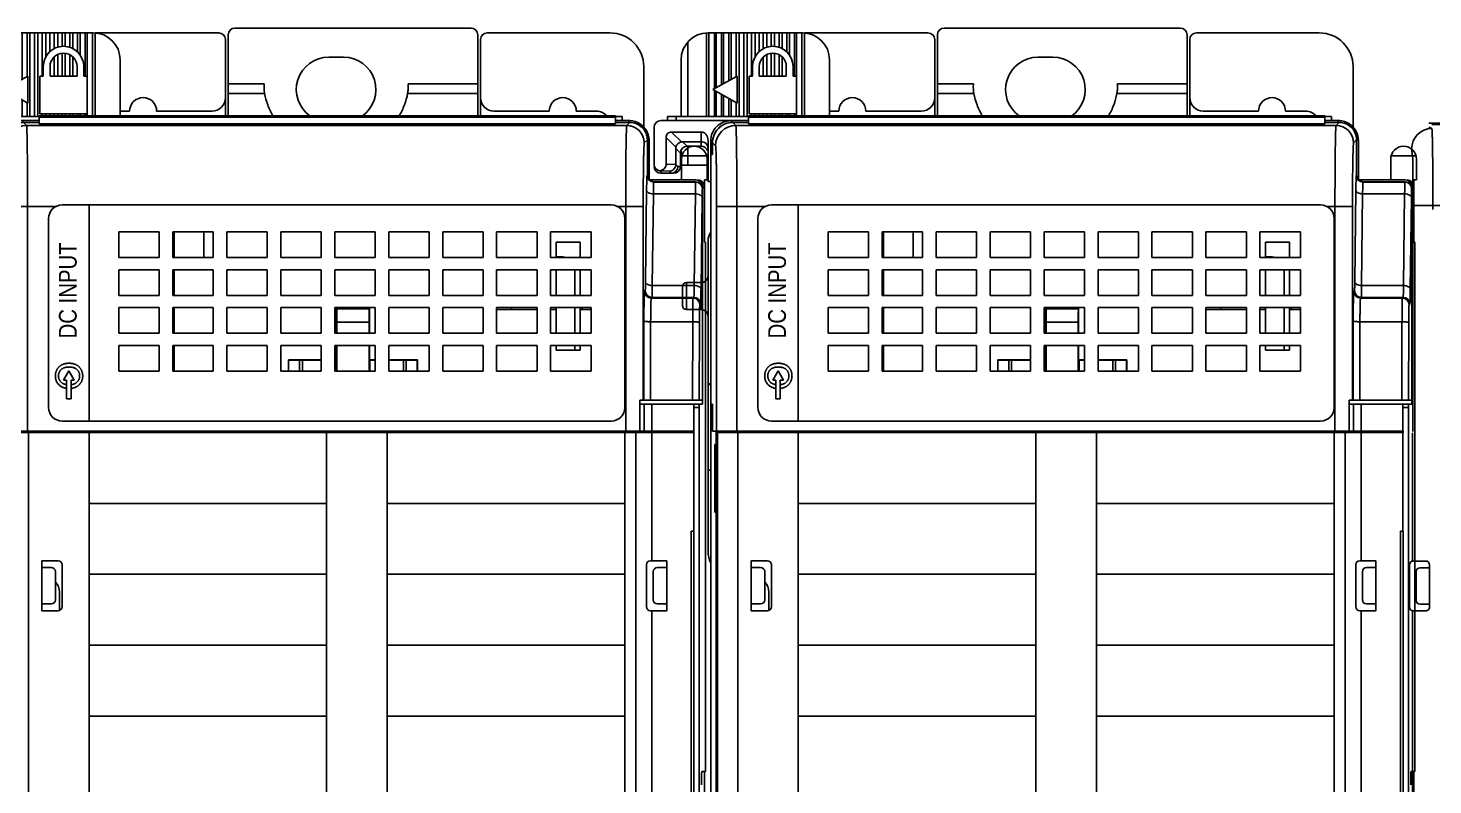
# Model space of a CAD drawing. Header units: inches. Extents: x -38 to 199, y -310 to 64.
# Drawn here: x 92.382 to 96.48, y 56.439 to 58.646 of the extents above; entities that cross this region are included whole.
import ezdxf

# ---------------------------------------------------------------- set-up
doc = ezdxf.new("R2010")
doc.units = ezdxf.units.IN
doc.header["$MEASUREMENT"] = 0
doc.layers.add('PLC', color=7, linetype='Continuous')
doc.styles.get("Standard").update_dxf_attribs({"font": 'arial.ttf'})

# ---------------------------------------------------------------- blocks, each defined once
blk = doc.blocks.new('DI32')
at = {"layer": 'PLC', "color": 7, "linetype": 'Continuous'}
for p, q in [((0.8465, 0.2894), (1.5354, 0.2894)), ((0.0984, 0.0315), (0.0984, 0.2489)), ((0.1532, 0.0315), (0.1532, 0.2755)), ((0.1575, 0.2756), (0.4331, 0.2756)), ((0.1594, 0.0315), (0.1594, 0.2756)), ((0.176, 0.2756), (0.176, 0.1129)), ((0.1808, 0.1155), (0.1808, 0.2756)), ((0.1968, 0.2756), (0.1968, 0.1244)), ((0.2028, 0.1278), (0.2028, 0.2756)), ((0.2181, 0.2756), (0.2181, 0.1363)), ((0.2254, 0.1403), (0.2254, 0.2756)), ((0.24, 0.2756), (0.24, 0.1484)), ((0.2485, 0.0315), (0.2485, 0.2756)), ((0.2622, 0.2756), (0.2622, 0.0315)), ((0.2718, 0.0315), (0.2718, 0.2756)), ((0.2846, 0.2756), (0.2846, 0.1496)), ((0.2953, 0.2066), (0.2953, 0.2756)), ((0.307, 0.2756), (0.307, 0.2211)), ((0.3188, 0.2293), (0.3188, 0.2756)), ((0.3294, 0.2756), (0.3294, 0.2337)), ((0.3421, 0.2361), (0.3421, 0.2756)), ((0.3516, 0.2756), (0.3516, 0.236)), ((0.3651, 0.2332), (0.3651, 0.2756)), ((0.3734, 0.2756), (0.3734, 0.2297)), ((0.3877, 0.2194), (0.3877, 0.2756)), ((0.3947, 0.2756), (0.3947, 0.2112)), ((0.4098, 0.1496), (0.4098, 0.2756)), ((0.4155, 0.2756), (0.4155, 0.0334)), ((0.4311, 0.0334), (0.4311, 0.2756)), ((0.4387, 0.0334), (0.4387, 0.2754)), ((0.4409, 0.2756), (0.7992, 0.2756)), ((0.8189, 0.2559), (0.8189, 0.0334)), ((0.8268, 0.0334), (0.8268, 0.2697)), ((1.5551, 0.2697), (1.5551, 0.0334)), ((1.563, 0.2559), (1.563, 0.0334)), ((1.9409, 0.2756), (1.5827, 0.2756)), ((0.3188, 0.1496), (0.3188, 0.2051)), ((0.3294, 0.2126), (0.3294, 0.1496)), ((0.3421, 0.1496), (0.3421, 0.2163)), ((0.3516, 0.2162), (0.3516, 0.1496)), ((0.3651, 0.1496), (0.3651, 0.2118)), ((0.3734, 0.2059), (0.3734, 0.1496)), ((0.0787, 0.0315), (0.0787, 0.1969)), ((0.2874, 0.1772), (0.2874, 0.1496)), ((0.3071, 0.1772), (0.3071, 0.1496)), ((0.3858, 0.1496), (0.3858, 0.1772)), ((0.4055, 0.1496), (0.4055, 0.1772)), ((0.5118, 0.0334), (0.5118, 0.1969)), ((1.1201, 0.2047), (1.1634, 0.2047)), ((2.0394, -0.0002), (2.0394, 0.1772)), ((0.1713, 0.1102), (0.2421, 0.1496)), ((0.2421, 0.1496), (0.2421, 0.0709)), ((0.2776, 0.1496), (0.2776, 0.0394)), ((0.2874, 0.1496), (0.2776, 0.1496)), ((0.3858, 0.1496), (0.3071, 0.1496)), ((0.4154, 0.1496), (0.4055, 0.1496)), ((0.4154, 0.0394), (0.4154, 0.1496)), ((0.9318, 0.1265), (0.8268, 0.1265)), ((1.5551, 0.1265), (1.3517, 0.1265)), ((0.1713, 0.1102), (0.2421, 0.0709)), ((0.176, 0.1076), (0.176, 0.0315)), ((0.1808, 0.0315), (0.1808, 0.105)), ((0.1968, 0.0961), (0.1968, 0.0315)), ((0.2028, 0.0315), (0.2028, 0.0927)), ((0.2181, 0.0842), (0.2181, 0.0315)), ((0.8268, 0.0987), (0.933, 0.0987)), ((1.3505, 0.0987), (1.5551, 0.0987)), ((0.2254, 0.0315), (0.2254, 0.0801)), ((0.24, 0.0721), (0.24, 0.0315)), ((0.5118, 0.0472), (0.5394, 0.0472)), ((0.6181, 0.0472), (0.7795, 0.0472)), ((1.7638, 0.0472), (1.6024, 0.0472)), ((1.9016, 0.0472), (1.8425, 0.0472)), ((0, -0.1073), (0, 0)), ((0.2756, 0.0197), (0.0197, 0.0197)), ((0.0394, 0.0315), (0.0394, 0.0197)), ((0.0394, 0.0315), (0.2756, 0.0315)), ((0.065, 0.0315), (0.065, 0.0197)), ((0.2244, 0.0197), (0.2386, 0.0055)), ((0.2756, 0.0144), (0.2297, 0.0144)), ((1.9898, 0.0055), (0.2386, 0.0055)), ((0.2756, 0.0099), (0.2756, 0.0334)), ((0.2756, 0.0334), (1.9567, 0.0334)), ((0.2756, 0.0328), (1.9567, 0.0328)), ((0.2756, 0.0322), (0.6299, 0.0322)), ((0.2756, 0.0316), (0.6299, 0.0316)), ((0.2756, 0.031), (1.9567, 0.031)), ((0.2756, 0.0305), (1.9567, 0.0305)), ((0.2756, 0.0299), (1.9567, 0.0299)), ((0.2756, 0.0099), (1.9567, 0.0099)), ((0.2776, 0.0394), (0.4154, 0.0394)), ((0.2846, 0.0394), (0.2846, 0.0334)), ((0.2953, 0.0334), (0.2953, 0.0394)), ((0.307, 0.0394), (0.307, 0.0334)), ((0.3188, 0.0334), (0.3188, 0.0394)), ((0.3294, 0.0394), (0.3294, 0.0334)), ((0.3421, 0.0334), (0.3421, 0.0394)), ((0.3516, 0.0394), (0.3516, 0.0334)), ((0.3651, 0.0334), (0.3651, 0.0394)), ((0.3734, 0.0394), (0.3734, 0.0334)), ((0.3877, 0.0334), (0.3877, 0.0394)), ((0.3947, 0.0394), (0.3947, 0.0334)), ((0.4098, 0.0334), (0.4098, 0.0394)), ((0.6299, 0.0322), (0.6299, 0.031)), ((0.7874, 0.031), (0.7874, 0.0322)), ((0.7874, 0.0322), (1.4173, 0.0322)), ((0.7874, 0.0316), (1.4173, 0.0316)), ((1.4173, 0.0322), (1.4173, 0.031)), ((1.5748, 0.031), (1.5748, 0.0322)), ((1.5748, 0.0322), (1.9567, 0.0322)), ((1.5748, 0.0316), (1.9567, 0.0316)), ((1.9567, 0.0334), (1.9567, 0.0099)), ((1.9567, 0.0315), (1.9764, 0.0315)), ((1.9961, 0.0197), (1.9567, 0.0197)), ((1.9567, 0.0144), (1.9987, 0.0144)), ((1.9764, 0.0315), (1.9764, 0.0197)), ((1.9898, 0.0055), (1.9987, 0.0144)), ((1.9961, 0.0197), (1.9961, 0.0144)), ((0.0353, -0.0296), (0.0353, -0.1075)), ((0.0638, -0.0582), (0.0353, -0.0296)), ((0.0513, -0.0136), (0.0798, -0.0422)), ((0.1378, -0.0136), (0.0513, -0.0136)), ((0.1378, -0.0136), (0.1378, -0.0551)), ((0.1575, -0.1575), (0.1575, -0.0379)), ((0.1654, -4.6063), (0.1654, -0.0394)), ((0.1795, -0.0535), (0.1654, -0.0394)), ((2.0498, -0.0368), (2.041, -0.0456)), ((2.0498, -0.0368), (2.0498, -0.1392)), ((0.0635, -0.0616), (0.0635, -0.1081)), ((0.0768, -0.0748), (0.0635, -0.0616)), ((0.0768, -0.0748), (0.0768, -0.1142)), ((0.0787, -0.1102), (0.0787, -0.0665)), ((0.0832, -0.0419), (0.0965, -0.0551)), ((0.1378, -0.0419), (0.0832, -0.0419)), ((0.1378, -0.0551), (0.0965, -0.0551)), ((0.0984, -0.1102), (0.0984, -0.0551)), ((0.1703, -0.0787), (0.1654, -0.0787)), ((0.1706, -0.0591), (0.1703, -0.0787)), ((0.1706, -0.0447), (0.1706, -0.0591)), ((2.0551, -0.0447), (2.0551, -0.1523)), ((0.0353, -0.1075), (0.0635, -0.1082)), ((0.0635, -0.1081), (0.0697, -0.1142)), ((0.0768, -0.1142), (0.0697, -0.1142)), ((0.0787, -0.1102), (0.1575, -0.1102)), ((2.1492, -0.1535), (2.1492, -0.0927)), ((2.1506, -0.0827), (2.223, -0.0827)), ((2.2244, -0.0927), (2.2244, -0.1535)), ((0.0197, -0.1339), (0.0197, -0.1272)), ((0.044, -0.1278), (0.0197, -0.1272)), ((0.0571, -0.1339), (0.0197, -0.1339)), ((0.05, -0.1339), (0.044, -0.1278)), ((0.1654, -0.1575), (0.1575, -0.1575)), ((2.049, -0.14), (2.0498, -0.1392)), ((2.0564, -0.1535), (2.1916, -0.1535)), ((2.0695, -0.1588), (2.0687, -0.1596)), ((2.1908, -0.1596), (2.0687, -0.1596)), ((2.0695, -0.1588), (2.1916, -0.1588)), ((2.1908, -0.1596), (2.1916, -0.1588)), ((2.2165, -0.1535), (2.2165, -0.3346)), ((2.2165, -0.1535), (2.2244, -0.1535)), ((2.0445, -0.4502), (2.0476, -0.183)), ((2.0673, -0.1941), (2.0641, -0.4613)), ((2.0673, -0.1941), (2.1899, -0.1941)), ((2.1868, -0.4613), (2.1899, -0.1941)), ((2.2112, -0.1785), (2.2104, -0.1793)), ((2.2112, -0.8071), (2.2112, -0.1732)), ((2.2112, -0.1732), (2.2165, -0.1732)), ((0.1826, -0.2306), (0.1826, -0.8858)), ((0.1826, -0.2307), (0.3247, -0.2307)), ((0.2416, -0.2307), (0.2416, -0.2165)), ((0.2416, -0.8858), (0.2416, -0.2307)), ((0.3425, -0.2264), (1.9449, -0.2264)), ((1.9627, -0.2307), (2.0378, -0.2307)), ((1.9866, -0.2307), (1.9866, -0.8858)), ((2.0378, -0.7953), (2.0378, -0.2306)), ((2.2096, -0.2052), (2.2064, -0.4723)), ((0.3031, -0.2657), (0.3031, -0.8169)), ((1.9843, -0.2657), (1.9843, -0.8169)), ((0.5079, -0.3799), (0.5079, -0.3051)), ((0.5079, -0.3051), (0.626, -0.3051)), ((0.626, -0.3051), (0.626, -0.3799)), ((0.6654, -0.3799), (0.6654, -0.3051)), ((0.6654, -0.3051), (0.7835, -0.3051)), ((0.6693, -0.3051), (0.6693, -0.3799)), ((0.7559, -0.3799), (0.7559, -0.3051)), ((0.7835, -0.3051), (0.7835, -0.3799)), ((0.8228, -0.3799), (0.8228, -0.3051)), ((0.8228, -0.3051), (0.9409, -0.3051)), ((0.9409, -0.3051), (0.9409, -0.3799)), ((0.9803, -0.3799), (0.9803, -0.3051)), ((0.9803, -0.3051), (1.0984, -0.3051)), ((1.0984, -0.3051), (1.0984, -0.3799)), ((1.1378, -0.3799), (1.1378, -0.3051)), ((1.1378, -0.3051), (1.2559, -0.3051)), ((1.2559, -0.3051), (1.2559, -0.3799)), ((1.2953, -0.3799), (1.2953, -0.3051)), ((1.2953, -0.3051), (1.4134, -0.3051)), ((1.4134, -0.3051), (1.4134, -0.3799)), ((1.4528, -0.3799), (1.4528, -0.3051)), ((1.4528, -0.3051), (1.5709, -0.3051)), ((1.5709, -0.3051), (1.5709, -0.3799)), ((1.6102, -0.3799), (1.6102, -0.3051)), ((1.6102, -0.3051), (1.7283, -0.3051)), ((1.7283, -0.3051), (1.7283, -0.3799)), ((1.7677, -0.3799), (1.7677, -0.3051)), ((1.7677, -0.3051), (1.8858, -0.3051)), ((1.8858, -0.3051), (1.8858, -0.3799)), ((0.1575, -1.2362), (0.1575, -0.3307)), ((1.7835, -0.3799), (1.7835, -0.3346)), ((1.7835, -0.3346), (1.8543, -0.3346)), ((1.8543, -0.3346), (1.8543, -0.3799)), ((2.2165, -0.3346), (2.2193, -0.3346)), ((2.2193, -1.878), (2.2193, -0.3346)), ((0.626, -0.3799), (0.5079, -0.3799)), ((0.7835, -0.3799), (0.6654, -0.3799)), ((0.9409, -0.3799), (0.8228, -0.3799)), ((1.0984, -0.3799), (0.9803, -0.3799)), ((1.2559, -0.3799), (1.1378, -0.3799)), ((1.4134, -0.3799), (1.2953, -0.3799)), ((1.5709, -0.3799), (1.4528, -0.3799)), ((1.7283, -0.3799), (1.6102, -0.3799)), ((1.8858, -0.3799), (1.7677, -0.3799)), ((1.7835, -0.378), (1.7992, -0.378)), ((0.5079, -0.4902), (0.5079, -0.4154)), ((0.5079, -0.4154), (0.626, -0.4154)), ((0.626, -0.4154), (0.626, -0.4902)), ((0.6654, -0.4902), (0.6654, -0.4154)), ((0.6654, -0.4154), (0.7835, -0.4154)), ((0.6693, -0.4154), (0.6693, -0.4902)), ((0.7835, -0.4154), (0.7835, -0.4902)), ((0.8228, -0.4902), (0.8228, -0.4154)), ((0.8228, -0.4154), (0.9409, -0.4154)), ((0.9409, -0.4154), (0.9409, -0.4902)), ((0.9803, -0.4902), (0.9803, -0.4154)), ((0.9803, -0.4154), (1.0984, -0.4154)), ((1.0984, -0.4154), (1.0984, -0.4902)), ((1.1378, -0.4902), (1.1378, -0.4154)), ((1.1378, -0.4154), (1.2559, -0.4154)), ((1.2559, -0.4154), (1.2559, -0.4902)), ((1.2953, -0.4902), (1.2953, -0.4154)), ((1.2953, -0.4154), (1.4134, -0.4154)), ((1.4134, -0.4154), (1.4134, -0.4902)), ((1.4528, -0.4902), (1.4528, -0.4154)), ((1.4528, -0.4154), (1.5709, -0.4154)), ((1.5709, -0.4154), (1.5709, -0.4902)), ((1.6102, -0.4902), (1.6102, -0.4154)), ((1.6102, -0.4154), (1.7283, -0.4154)), ((1.7283, -0.4154), (1.7283, -0.4902)), ((1.7677, -0.4902), (1.7677, -0.4154)), ((1.7677, -0.4154), (1.8858, -0.4154)), ((1.7835, -0.4902), (1.7835, -0.4154)), ((1.8386, -0.4173), (1.8386, -0.4902)), ((1.8543, -0.4154), (1.8543, -0.4902)), ((1.8858, -0.4154), (1.8858, -0.4902)), ((0.0827, -0.4646), (0.0827, -0.5197)), ((0.0945, -0.5315), (0.0945, -0.4528)), ((0.0945, -0.4528), (0.1378, -0.4528)), ((0.1378, -0.4528), (0.1378, -0.5315)), ((0.626, -0.4902), (0.5079, -0.4902)), ((0.7835, -0.4902), (0.6654, -0.4902)), ((0.9409, -0.4902), (0.8228, -0.4902)), ((1.0984, -0.4902), (0.9803, -0.4902)), ((1.2559, -0.4902), (1.1378, -0.4902)), ((1.4134, -0.4902), (1.2953, -0.4902)), ((1.5709, -0.4902), (1.4528, -0.4902)), ((1.7283, -0.4902), (1.6102, -0.4902)), ((1.8858, -0.4902), (1.7677, -0.4902)), ((2.0415, -0.4782), (2.0436, -0.4761)), ((2.1868, -0.4613), (2.0641, -0.4613)), ((0.0945, -0.5315), (0.1378, -0.5315)), ((0.5079, -0.6004), (0.5079, -0.5256)), ((0.5079, -0.5256), (0.626, -0.5256)), ((0.626, -0.5256), (0.626, -0.6004)), ((0.6654, -0.6004), (0.6654, -0.5256)), ((0.6654, -0.5256), (0.7835, -0.5256)), ((0.6693, -0.5256), (0.6693, -0.6004)), ((0.7835, -0.5256), (0.7835, -0.6004)), ((0.8228, -0.6004), (0.8228, -0.5256)), ((0.8228, -0.5256), (0.9409, -0.5256)), ((0.9409, -0.5256), (0.9409, -0.6004)), ((0.9803, -0.6004), (0.9803, -0.5256)), ((0.9803, -0.5256), (1.0984, -0.5256)), ((1.0984, -0.5256), (1.0984, -0.6004)), ((1.1378, -0.6004), (1.1378, -0.5256)), ((1.1378, -0.5256), (1.2559, -0.5256)), ((1.1431, -0.6004), (1.1431, -0.5256)), ((1.1438, -0.5288), (1.1435, -0.5256)), ((1.2381, -0.5288), (1.1438, -0.5288)), ((1.2384, -0.5256), (1.2381, -0.5288)), ((1.2388, -0.5256), (1.2388, -0.6004)), ((1.2559, -0.5256), (1.2559, -0.6004)), ((1.2953, -0.6004), (1.2953, -0.5256)), ((1.2953, -0.5256), (1.4134, -0.5256)), ((1.4134, -0.5256), (1.4134, -0.6004)), ((1.4528, -0.6004), (1.4528, -0.5256)), ((1.4528, -0.5256), (1.5709, -0.5256)), ((1.5709, -0.5256), (1.5709, -0.6004)), ((1.6102, -0.6004), (1.6102, -0.5256)), ((1.6102, -0.5256), (1.7283, -0.5256)), ((1.7283, -0.5315), (1.6102, -0.5315)), ((1.6535, -0.5315), (1.6535, -0.5256)), ((1.7283, -0.5256), (1.7283, -0.6004)), ((1.7677, -0.6004), (1.7677, -0.5256)), ((1.7677, -0.5256), (1.8858, -0.5256)), ((1.7835, -0.5315), (1.7677, -0.5315)), ((1.7835, -0.6004), (1.7835, -0.5256)), ((1.8386, -0.5256), (1.8386, -0.6004)), ((1.8543, -0.5256), (1.8543, -0.6004)), ((1.8858, -0.5315), (1.8543, -0.5315)), ((1.8595, -0.5256), (1.8595, -0.5315)), ((1.8858, -0.5256), (1.8858, -0.6004)), ((2.0633, -0.4957), (2.0612, -0.4979)), ((2.1832, -0.4979), (2.0612, -0.4979)), ((2.0633, -0.4957), (2.1854, -0.4957)), ((2.1832, -0.4979), (2.1854, -0.4957)), ((2.205, -0.5154), (2.2029, -0.5176)), ((1.1441, -0.6004), (1.1441, -0.5681)), ((1.1441, -0.5681), (1.2378, -0.5681)), ((1.2378, -0.5681), (1.2378, -0.6004)), ((2.0394, -0.7953), (2.0398, -0.5644)), ((2.059, -0.7953), (2.0595, -0.5669)), ((2.1822, -0.5669), (2.0595, -0.5669)), ((2.1822, -0.5669), (2.1818, -0.7953)), ((2.2019, -0.5693), (2.2015, -0.7953)), ((0.626, -0.6004), (0.5079, -0.6004)), ((0.7835, -0.6004), (0.6654, -0.6004)), ((0.9409, -0.6004), (0.8228, -0.6004)), ((1.0984, -0.6004), (0.9803, -0.6004)), ((1.2559, -0.6004), (1.1378, -0.6004)), ((1.4134, -0.6004), (1.2953, -0.6004)), ((1.5709, -0.6004), (1.4528, -0.6004)), ((1.7283, -0.6004), (1.6102, -0.6004)), ((1.8858, -0.6004), (1.7677, -0.6004)), ((0.5079, -0.7106), (0.5079, -0.6358)), ((0.5079, -0.6358), (0.626, -0.6358)), ((0.626, -0.6358), (0.626, -0.7106)), ((0.6654, -0.7106), (0.6654, -0.6358)), ((0.6654, -0.6358), (0.7835, -0.6358)), ((0.6693, -0.6358), (0.6693, -0.7106)), ((0.7835, -0.6358), (0.7835, -0.7106)), ((0.8228, -0.7106), (0.8228, -0.6358)), ((0.8228, -0.6358), (0.9409, -0.6358)), ((0.9409, -0.6358), (0.9409, -0.7106)), ((0.9803, -0.7106), (0.9803, -0.6358)), ((0.9803, -0.6358), (1.0984, -0.6358)), ((1.0984, -0.6358), (1.0984, -0.7106)), ((1.1378, -0.7106), (1.1378, -0.6358)), ((1.1378, -0.6358), (1.2559, -0.6358)), ((1.1431, -0.6778), (1.1431, -0.6358)), ((1.1441, -0.7106), (1.1441, -0.6358)), ((1.2378, -0.6358), (1.2378, -0.7106)), ((1.2388, -0.6358), (1.2388, -0.6778)), ((1.2559, -0.6358), (1.2559, -0.7106)), ((1.2953, -0.7106), (1.2953, -0.6358)), ((1.2953, -0.6358), (1.4134, -0.6358)), ((1.4134, -0.6358), (1.4134, -0.7106)), ((1.4528, -0.7106), (1.4528, -0.6358)), ((1.4528, -0.6358), (1.5709, -0.6358)), ((1.5709, -0.6358), (1.5709, -0.7106)), ((1.6102, -0.7106), (1.6102, -0.6358)), ((1.6102, -0.6358), (1.7283, -0.6358)), ((1.7283, -0.6358), (1.7283, -0.7106)), ((1.7677, -0.7106), (1.7677, -0.6358)), ((1.7677, -0.6358), (1.8858, -0.6358)), ((1.7835, -0.6496), (1.7835, -0.6358)), ((1.8543, -0.6496), (1.7835, -0.6496)), ((1.8386, -0.6358), (1.8386, -0.6496)), ((1.8543, -0.6358), (1.8543, -0.6496)), ((1.8858, -0.6358), (1.8858, -0.7106)), ((1.0026, -0.6778), (1.0026, -0.7106)), ((1.0026, -0.6778), (1.0032, -0.6784)), ((1.0984, -0.6778), (1.0026, -0.6778)), ((1.0032, -0.6784), (1.0032, -0.7106)), ((1.0236, -0.6784), (1.0032, -0.6784)), ((1.0354, -0.6785), (1.0354, -0.7106)), ((1.0433, -0.6791), (1.0433, -0.7106)), ((1.0984, -0.6791), (1.0433, -0.6791)), ((1.1431, -0.6778), (1.1378, -0.6778)), ((1.1417, -0.6791), (1.1378, -0.6791)), ((1.1431, -0.6778), (1.1417, -0.6791)), ((1.1417, -0.7106), (1.1417, -0.6791)), ((1.2388, -0.6778), (1.2402, -0.6791)), ((1.2559, -0.6778), (1.2388, -0.6778)), ((1.2402, -0.6791), (1.2402, -0.7106)), ((1.2559, -0.6791), (1.2402, -0.6791)), ((1.3793, -0.6778), (1.2953, -0.6778)), ((1.3386, -0.6791), (1.2953, -0.6791)), ((1.3386, -0.6791), (1.3386, -0.7106)), ((1.3465, -0.6785), (1.3465, -0.7106)), ((1.3786, -0.6784), (1.3583, -0.6784)), ((1.3793, -0.6778), (1.3786, -0.6784)), ((1.3786, -0.7106), (1.3786, -0.6784)), ((1.3793, -0.7106), (1.3793, -0.6778)), ((0.3618, -0.7103), (0.3461, -0.7374)), ((0.3552, -0.7374), (0.3461, -0.7374)), ((0.3552, -0.7915), (0.3552, -0.7374)), ((0.3774, -0.7374), (0.3618, -0.7103)), ((0.3774, -0.7374), (0.3684, -0.7374)), ((0.3684, -0.7374), (0.3684, -0.7915)), ((0.626, -0.7106), (0.5079, -0.7106)), ((0.7835, -0.7106), (0.6654, -0.7106)), ((0.9409, -0.7106), (0.8228, -0.7106)), ((1.0984, -0.7106), (0.9803, -0.7106)), ((1.2559, -0.7106), (1.1378, -0.7106)), ((1.4134, -0.7106), (1.2953, -0.7106)), ((1.5709, -0.7106), (1.4528, -0.7106)), ((1.7283, -0.7106), (1.6102, -0.7106)), ((1.8858, -0.7106), (1.7677, -0.7106)), ((0.1575, -0.752), (0.1654, -0.7457)), ((0.3551, -0.761), (0.3552, -0.761)), ((0.3552, -0.75), (0.3552, -0.75)), ((0.3684, -0.7503), (0.3684, -0.7503)), ((0.3684, -0.7613), (0.3684, -0.7613)), ((0.1703, -0.8071), (0.1654, -0.8071)), ((0.1703, -0.8071), (0.1706, -0.8268)), ((0.3684, -0.7915), (0.3552, -0.7915)), ((2.0276, -0.8858), (2.0276, -0.7953)), ((2.0276, -0.7953), (2.2112, -0.7953)), ((2.0276, -0.8071), (2.2112, -0.8071)), ((2.0408, -0.8071), (2.0408, -0.8858)), ((2.0629, -0.8858), (2.0629, -0.8071)), ((2.185, -0.8858), (2.185, -0.8071)), ((2.2014, -0.8071), (2.2013, -3.747)), ((0.1706, -0.8268), (0.1706, -0.8858)), ((0.3425, -0.8563), (1.9449, -0.8563)), ((0.1706, -0.8858), (2.1851, -0.8858)), ((0.1815, -0.8858), (0.1815, -4.6063)), ((0.185, -0.8898), (0.185, -4.5315)), ((0.185, -0.8898), (2.185, -0.8898)), ((0.2441, -4.6077), (0.2441, -0.8858)), ((0.2835, -0.8898), (0.2835, -0.8858)), ((0.3031, -0.8898), (0.3031, -0.8858)), ((0.4823, -0.8898), (0.4823, -0.8858)), ((0.5413, -0.8858), (0.5413, -0.8898)), ((1.7894, -0.8898), (1.7894, -0.8858)), ((1.8484, -0.8858), (1.8484, -0.8898)), ((1.9843, -0.8898), (1.9843, -4.5561)), ((2.016, -0.8898), (2.016, -4.3701)), ((2.0629, -0.8898), (2.0629, -1.2638)), ((2.185, -1.1772), (2.185, -0.8898)), ((2.1853, -0.8858), (2.1853, -0.8898)), ((0.1777, -1.122), (0.1777, -0.9252)), ((0.1794, -0.9252), (0.1777, -0.9252)), ((0.1794, -0.9252), (0.1794, -1.122)), ((0.1654, -1), (0.1575, -1)), ((0.1777, -1.122), (0.1794, -1.122)), ((2.1779, -4.2717), (2.1779, -1.1772)), ((2.185, -1.1772), (2.1779, -1.1772)), ((2.1853, -1.1772), (2.1853, -3.747)), ((0.2835, -1.4094), (0.2835, -1.2638)), ((0.2835, -1.2638), (0.3307, -1.2638)), ((2.1063, -1.2638), (2.0591, -1.2638)), ((2.1063, -1.2638), (2.1063, -1.4094)), ((0.2835, -1.2835), (0.311, -1.2835)), ((0.3228, -1.378), (0.3228, -1.2953)), ((0.3425, -1.2756), (0.3425, -1.3976)), ((2.0472, -1.3976), (2.0472, -1.2756)), ((2.0669, -1.378), (2.0669, -1.2953)), ((2.0787, -1.2835), (2.1063, -1.2835)), ((0.2835, -1.3898), (0.311, -1.3898)), ((0.3346, -1.4087), (0.3346, -1.3543)), ((2.0787, -1.3898), (2.1063, -1.3898)), ((0.3307, -1.4094), (0.2835, -1.4094)), ((2.0591, -1.4094), (2.1063, -1.4094)), ((2.0629, -1.4094), (2.0629, -2.5709)), ((2.2193, -1.878), (2.2086, -1.878)), ((2.2165, -1.878), (2.2165, -4.4528))]:
    blk.add_line(p, q, dxfattribs=at)
at = {"layer": 'PLC'}
for p, q in [((0.4209, -0.8563), (0.4209, -0.2264)), ((0.4209, -1.0965), (1.1142, -1.0965)), ((1.291, -1.0965), (1.9843, -1.0965)), ((0.4209, -1.3031), (1.1142, -1.3031)), ((1.291, -1.3031), (1.9843, -1.3031)), ((0.4209, -1.5098), (1.1142, -1.5098)), ((1.291, -1.5098), (1.9843, -1.5098)), ((0.4209, -1.7165), (1.1142, -1.7165)), ((1.291, -1.7165), (1.9843, -1.7165))]:
    blk.add_line(p, q, dxfattribs=at)
for points in [[(0.2441, -0.8858), (0.4209, -0.8858), (0.4209, -4.6102), (0.2441, -4.6102)], [(1.1142, -0.8858), (1.291, -0.8858), (1.291, -4.6102), (1.1142, -4.6102)]]:
    blk.add_lwpolyline(points, close=True, dxfattribs=at)
at = {"layer": 'PLC', "color": 7, "linetype": 'Continuous'}
for centre, radius, start, end in [((0.8465, 0.2697), 0.0197, 90, 180), ((1.5354, 0.2697), 0.0197, 0, 90), ((0.1575, 0.1969), 0.0787, 90, 180), ((0.4331, 0.1969), 0.0787, 0, 90), ((0.4409, 0.1772), 0.0984, 90, 91.3317), ((0.7992, 0.2559), 0.0197, 0, 90), ((1.5827, 0.2559), 0.0197, 90, 180), ((1.9409, 0.1772), 0.0984, 0, 90), ((0.3465, 0.1772), 0.0591, 0, 180), ((0.3465, 0.1772), 0.0394, 0, 180), ((1.1201, 0.1102), 0.0945, 90, 235.0667), ((1.1634, 0.1102), 0.0945, 304.9335, 90), ((0.5787, 0.0472), 0.0394, 0, 180), ((0.7795, 0.0866), 0.0394, 270, 0), ((1.6024, 0.0866), 0.0394, 180, 270), ((1.8031, 0.0472), 0.0394, 0, 180), ((1.9016, 0.0079), 0.0394, 40.6738, 90), ((0.0197, 0), 0.0197, 90, 180), ((0.2244, -0.0394), 0.059, 89.9993, 180.0002), ((0.2297, -0.0446), 0.059, 89.9958, 180.0037), ((0.2386, -0.0535), 0.0591, 90.021, 179.979), ((0.23, -0.0449), 0.0594, 129.6259, 140.3741), ((0.2296, -0.0445), 0.0588, 123.4354, 129.6142), ((0.2298, -0.0448), 0.0592, 111.9998, 123.4146), ((0.2296, -0.0444), 0.0588, 106.6482, 111.988), ((0.2297, -0.045), 0.0594, 90.068, 106.6251), ((1.9898, -0.0457), 0.0512, 0.021, 89.979), ((1.9961, -0.0394), 0.0591, 18.0226, 90), ((1.9961, -0.0388), 0.0585, 86.6972, 89.9958), ((1.9987, -0.0368), 0.0512, 359.9961, 90.0043), ((1.996, -0.0398), 0.0595, 72.0276, 86.6788), ((1.996, -0.0395), 0.0592, 58.9133, 71.9573), ((1.9962, -0.0392), 0.0589, 53.9774, 58.9045), ((1.9962, -0.0445), 0.0589, 50.52, 56.4626), ((1.9957, -0.0397), 0.0595, 36.0762, 53.9181), ((1.9959, -0.0448), 0.0593, 46.7705, 50.5186), ((0.2301, -0.0447), 0.0595, 163.3914, 179.9412), ((0.2294, -0.0445), 0.0587, 158.0136, 163.3591), ((0.2298, -0.0447), 0.0592, 146.5815, 158.0007), ((0.2295, -0.0446), 0.0589, 140.3852, 146.5619), ((1.9961, -0.0447), 0.059, 8.3796, 46.7936), ((1.9962, -0.0393), 0.0588, 32.0286, 36.019), ((1.9959, -0.0394), 0.0592, 18.0418, 32.0142), ((1.9956, -0.0395), 0.0595, 2.7878, 17.9645), ((1.9958, -0.0447), 0.0593, 5.0911, 8.4068), ((1.9966, -0.0447), 0.0585, 0.01, 5.0965), ((0.0827, -0.0616), 0.0191, 169.8063, 179.9989), ((0.0834, -0.0617), 0.0199, 100.2786, 169.7214), ((0.0965, -0.0748), 0.0197, 90, 179.9956), ((0.0832, -0.061), 0.0191, 89.9988, 100.1959), ((0.1378, -0.0748), 0.0197, 22.5024, 90), ((2.1868, -0.0927), 0.0376, 0, 180), ((0.0198, -0.1073), 0.0198, 180.075, 199.1445), ((0.0197, -0.1142), 0.0197, 180, 270), ((0.0197, -0.1073), 0.0197, 199.2206, 258.9983), ((0.05, -0.1142), 0.0197, 270.0257, 359.988), ((0.0571, -0.1142), 0.0197, 270, 0), ((0.0208, -0.1071), 0.0201, 256.0286, 266.8547), ((2.0687, -0.1399), 0.0197, 180.0236, 269.9764), ((2.1907, -0.1793), 0.0197, 0.0236, 89.9765), ((0.3425, -0.2657), 0.0394, 90, 180), ((1.9449, -0.2657), 0.0394, 0, 90), ((0.1969, -0.3307), 0.0394, 143.7702, 180), ((1.7992, -0.4173), 0.0394, 72.6124, 90), ((0.1378, -0.4331), 0.0197, 270, 0), ((1.7992, -0.4173), 0.0394, 0, 2.9491), ((0.0945, -0.4646), 0.0118, 90, 180), ((2.0612, -0.4782), 0.0197, 180.0236, 269.9764), ((2.0633, -0.4761), 0.0197, 180.0236, 269.9764), ((0.0945, -0.5197), 0.0118, 180, 270), ((0.1378, -0.5512), 0.0197, 0, 90), ((2.1832, -0.5176), 0.0197, 0.0236, 89.9765), ((2.1854, -0.5154), 0.0197, 0.0235, 89.9764), ((0.3425, -0.8169), 0.0394, 180, 270), ((1.9449, -0.8169), 0.0394, 270, 0), ((0.3031, -0.9055), 0.0197, 90, 125.416), ((2.0649, -0.8779), 0.0119, 281.0666, 292.0917), ((2.065, -0.878), 0.0118, 292.1642, 314.6643), ((2.1476, -0.878), 0.0118, 225.3365, 247.8803), ((2.1476, -0.8779), 0.0119, 247.9524, 258.9648), ((0.2362, -1.2362), 0.0787, 180, 205.8297), ((0.3307, -1.2756), 0.0118, 360, 90), ((2.0591, -1.2756), 0.0118, 90, 180), ((0.311, -1.2953), 0.0118, 360, 90), ((2.0787, -1.2953), 0.0118, 90, 180), ((0.2953, -1.3543), 0.0394, 0, 45.5094), ((0.311, -1.378), 0.0118, 270, 0), ((2.0787, -1.378), 0.0118, 180, 270), ((0.3307, -1.3976), 0.0118, 270, 360), ((2.0591, -1.3976), 0.0118, 180, 270)]:
    blk.add_arc(centre, radius, start, end, dxfattribs=at)
for centre, major_axis, ratio, start_param, end_param in [((2.0695, -0.1391), (0.0139, 0.0139), 0.999695, -3.926839, -2.356347), ((2.1916, -0.1732), (0.0197, 0), 0.999848, 0, 1.570796), ((2.1916, -0.1785), (-0.0139, -0.0139), 0.999695, 2.356347, 3.926839), ((2.1968, -0.1732), (0.0197, 0), 0.999848, 6.283185, 7.853982), ((1.1438, -0.5681), (0, 0.0394), 0.008727, -1.570796, -0.087266), ((1.2381, -0.5681), (0, 0.0394), 0.008727, 0.087266, 1.570796), ((1.0236, -0.6786), (0.0197, 0), 0.008727, 6.283185, 7.853982), ((1.3583, -0.6786), (0.0197, 0), 0.008727, 7.853982, 9.424778)]:
    blk.add_ellipse(centre, major_axis=major_axis, ratio=ratio, start_param=start_param, end_param=end_param, dxfattribs=at)
for points, knots in [([(0.933, 0.0987), (0.9322, 0.1029), (0.9313, 0.1122), (0.9314, 0.1215), (0.9318, 0.1265)], [0, 0, 0, 0, 0.459317, 1, 1, 1, 1]), ([(1.3516, 0.1265), (1.3521, 0.1215), (1.3522, 0.1122), (1.3512, 0.1029), (1.3505, 0.0987)], [0, 0, 0, 0, 0.540683, 1, 1, 1, 1]), ([(0.933, 0.0987), (0.9351, 0.0874), (0.9415, 0.0648), (0.9515, 0.0435), (0.9576, 0.0333)], [0, 0, 0, 0, 0.492394, 1, 1, 1, 1]), ([(1.3258, 0.0333), (1.3319, 0.0435), (1.342, 0.0648), (1.3484, 0.0874), (1.3505, 0.0987)], [0, 0, 0, 0, 0.507607, 1, 1, 1, 1]), ([(0.2416, -0.2165), (0.2416, -0.202), (0.2415, -0.1736), (0.2413, -0.1326), (0.2411, -0.1003), (0.2409, -0.0765), (0.2407, -0.0606), (0.2404, -0.0462), (0.2402, -0.0333), (0.24, -0.0222), (0.2397, -0.014), (0.2396, -0.0084), (0.2394, -0.005), (0.2393, -0.002), (0.2392, 0.0005), (0.239, 0.0025), (0.2389, 0.004), (0.2387, 0.0049), (0.2387, 0.0054), (0.2386, 0.0055)], [0, 0, 0, 0, 0.195981, 0.382875, 0.554267, 0.632256, 0.704186, 0.769433, 0.82743, 0.877672, 0.919725, 0.937563, 0.95322, 0.966669, 0.977879, 0.986825, 0.993492, 0.997875, 1, 1, 1, 1]), ([(1.9866, -0.2307), (1.9866, -0.2155), (1.9867, -0.1856), (1.9868, -0.1423), (1.9871, -0.108), (1.9873, -0.0827), (1.9875, -0.0656), (1.9878, -0.0501), (1.988, -0.0363), (1.9883, -0.0243), (1.9885, -0.0156), (1.9887, -0.0095), (1.9888, -0.0058), (1.989, -0.0026), (1.9891, 0.0001), (1.9893, 0.0022), (1.9894, 0.0038), (1.9896, 0.0048), (1.9897, 0.0053), (1.9897, 0.0055), (1.9898, 0.0055)], [0, 0, 0, 0, 0.192929, 0.378592, 0.550038, 0.628384, 0.70081, 0.766641, 0.82525, 0.876093, 0.918688, 0.936767, 0.952638, 0.966269, 0.97763, 0.986692, 0.993437, 0.997862, 0.99921, 1, 1, 1, 1]), ([(0.0353, -0.0296), (0.0353, -0.0275), (0.0358, -0.0232), (0.0393, -0.0177), (0.0449, -0.0143), (0.0492, -0.0136), (0.0513, -0.0136)], [0, 0, 0, 0, 0.250239, 0.500033, 0.749845, 1, 1, 1, 1]), ([(0.1575, -0.0379), (0.1575, -0.035), (0.1567, -0.0292), (0.1529, -0.0213), (0.1464, -0.0153), (0.1406, -0.0136), (0.1378, -0.0136)], [0, 0, 0, 0, 0.250734, 0.501214, 0.751063, 1, 1, 1, 1]), ([(0.1378, -0.0419), (0.1404, -0.0419), (0.1455, -0.0429), (0.1498, -0.0458), (0.1516, -0.0475)], [0, 0, 0, 0, 0.503503, 1, 1, 1, 1]), ([(0.1516, -0.0475), (0.1535, -0.0494), (0.1564, -0.0537), (0.1575, -0.0589), (0.1575, -0.0615)], [0, 0, 0, 0, 0.503989, 1, 1, 1, 1]), ([(0.1826, -0.2306), (0.1826, -0.2193), (0.1825, -0.1969), (0.1823, -0.1644), (0.1821, -0.1387), (0.1819, -0.1196), (0.1817, -0.1069), (0.1815, -0.0952), (0.1812, -0.0849), (0.181, -0.0759), (0.1807, -0.0684), (0.1805, -0.0631), (0.1803, -0.0596), (0.1801, -0.0576), (0.18, -0.056), (0.1798, -0.0548), (0.1797, -0.054), (0.1796, -0.0536), (0.1795, -0.0535)], [0, 0, 0, 0, 0.19291, 0.378564, 0.549987, 0.628321, 0.700741, 0.766558, 0.825165, 0.875998, 0.918591, 0.952536, 0.96617, 0.977534, 0.986601, 0.99336, 0.99781, 1, 1, 1, 1]), ([(2.041, -0.0456), (2.0409, -0.0457), (2.0408, -0.0462), (2.0406, -0.047), (2.0405, -0.0482), (2.0403, -0.0499), (2.0402, -0.052), (2.04, -0.0556), (2.0397, -0.0612), (2.0394, -0.069), (2.0392, -0.0784), (2.0389, -0.0892), (2.0387, -0.1013), (2.0385, -0.1147), (2.0382, -0.1346), (2.038, -0.1614), (2.0378, -0.1954), (2.0378, -0.2187), (2.0378, -0.2306)], [0, 0, 0, 0, 0.00219, 0.006639, 0.013397, 0.022463, 0.033826, 0.047459, 0.081402, 0.123994, 0.174825, 0.233431, 0.299247, 0.371666, 0.45, 0.621425, 0.807083, 1, 1, 1, 1]), ([(0.0159, -0.1266), (0.0184, -0.1262), (0.0232, -0.1249), (0.0295, -0.1209), (0.0342, -0.1149), (0.0353, -0.11), (0.0353, -0.1075)], [0, 0, 0, 0, 0.250283, 0.500496, 0.750324, 1, 1, 1, 1]), ([(0.044, -0.1278), (0.0465, -0.1278), (0.0515, -0.1268), (0.058, -0.1225), (0.0624, -0.116), (0.0635, -0.1108), (0.0635, -0.1082)], [0, 0, 0, 0, 0.244385, 0.491772, 0.74415, 1, 1, 1, 1]), ([(2.049, -0.14), (2.049, -0.14), (2.0489, -0.1404), (2.0488, -0.141), (2.0487, -0.142), (2.0486, -0.1433), (2.0485, -0.1449), (2.0484, -0.1478), (2.0482, -0.1522), (2.048, -0.1584), (2.0479, -0.1657), (2.0477, -0.174), (2.0477, -0.1799), (2.0476, -0.183)], [0, 0, 0, 0, 0.006879, 0.021647, 0.044411, 0.075145, 0.113744, 0.160068, 0.275264, 0.419062, 0.589454, 0.784113, 1, 1, 1, 1]), ([(2.0687, -0.1596), (2.0686, -0.1597), (2.0686, -0.16), (2.0685, -0.1604), (2.0684, -0.1612), (2.0683, -0.1623), (2.0682, -0.1636), (2.0681, -0.1659), (2.0679, -0.1694), (2.0677, -0.1744), (2.0676, -0.1802), (2.0674, -0.1869), (2.0673, -0.1916), (2.0673, -0.1941)], [0, 0, 0, 0, 0.007104, 0.021977, 0.044797, 0.075552, 0.114178, 0.16052, 0.27564, 0.419362, 0.589708, 0.784349, 1, 1, 1, 1]), ([(2.1908, -0.1596), (2.1907, -0.1597), (2.1907, -0.16), (2.1906, -0.1605), (2.1906, -0.1612), (2.1905, -0.1623), (2.1904, -0.1636), (2.1904, -0.1659), (2.1903, -0.1694), (2.1902, -0.1744), (2.1901, -0.1802), (2.19, -0.1869), (2.1899, -0.1916), (2.1899, -0.1941)], [0, 0, 0, 0, 0.006704, 0.021405, 0.044132, 0.074838, 0.113443, 0.159788, 0.274964, 0.418798, 0.589299, 0.784131, 1, 1, 1, 1]), ([(2.0476, -0.183), (2.0476, -0.1838), (2.048, -0.1853), (2.0492, -0.1874), (2.0511, -0.1893), (2.0545, -0.1916), (2.06, -0.1935), (2.0648, -0.1941), (2.0673, -0.1941)], [0, 0, 0, 0, 0.08912, 0.185642, 0.293613, 0.414806, 0.692453, 1, 1, 1, 1]), ([(2.1899, -0.1941), (2.1924, -0.1941), (2.1972, -0.1947), (2.2027, -0.1966), (2.2062, -0.1989), (2.2081, -0.2008), (2.2093, -0.2029), (2.2096, -0.2044), (2.2096, -0.2052)], [0, 0, 0, 0, 0.307447, 0.58504, 0.706259, 0.81429, 0.910865, 1, 1, 1, 1]), ([(2.2104, -0.1793), (2.2104, -0.1794), (2.2104, -0.1796), (2.2103, -0.1799), (2.2102, -0.1805), (2.2102, -0.1813), (2.2101, -0.1823), (2.21, -0.184), (2.21, -0.1867), (2.2099, -0.1904), (2.2098, -0.1948), (2.2097, -0.1998), (2.2096, -0.2033), (2.2096, -0.2052)], [0, 0, 0, 0, 0.006879, 0.021654, 0.044419, 0.075145, 0.113757, 0.1601, 0.275251, 0.41904, 0.589477, 0.784226, 1, 1, 1, 1]), ([(2.0436, -0.4761), (2.0437, -0.476), (2.0437, -0.4758), (2.0438, -0.4755), (2.0438, -0.4749), (2.0439, -0.4741), (2.0439, -0.4731), (2.044, -0.4713), (2.0441, -0.4687), (2.0442, -0.465), (2.0443, -0.4606), (2.0444, -0.4556), (2.0444, -0.4521), (2.0445, -0.4502)], [0, 0, 0, 0, 0.006881, 0.021658, 0.044428, 0.075157, 0.113774, 0.160119, 0.275274, 0.419059, 0.589489, 0.784232, 1, 1, 1, 1]), ([(2.0641, -0.4613), (2.0616, -0.4613), (2.0569, -0.4607), (2.0514, -0.4588), (2.0479, -0.4565), (2.046, -0.4546), (2.0448, -0.4525), (2.0445, -0.4509), (2.0445, -0.4502)], [0, 0, 0, 0, 0.307447, 0.58504, 0.706259, 0.81429, 0.910865, 1, 1, 1, 1]), ([(2.0398, -0.5644), (2.0398, -0.5587), (2.0399, -0.5476), (2.04, -0.5315), (2.0402, -0.5169), (2.0403, -0.5058), (2.0405, -0.498), (2.0406, -0.4931), (2.0407, -0.4888), (2.0409, -0.4852), (2.041, -0.4824), (2.0411, -0.4805), (2.0413, -0.4794), (2.0413, -0.4788), (2.0414, -0.4784), (2.0415, -0.4782), (2.0415, -0.4782)], [0, 0, 0, 0, 0.198873, 0.38705, 0.558305, 0.707344, 0.771993, 0.829371, 0.879014, 0.920521, 0.953588, 0.977932, 0.986779, 0.993396, 0.997786, 1, 1, 1, 1]), ([(2.0633, -0.4957), (2.0634, -0.4957), (2.0634, -0.4954), (2.0634, -0.4949), (2.0635, -0.4941), (2.0636, -0.4931), (2.0636, -0.4918), (2.0637, -0.4895), (2.0638, -0.486), (2.0639, -0.481), (2.064, -0.4752), (2.0641, -0.4685), (2.0641, -0.4638), (2.0641, -0.4613)], [0, 0, 0, 0, 0.006704, 0.021406, 0.044132, 0.074838, 0.113443, 0.159788, 0.274964, 0.418798, 0.589299, 0.784131, 1, 1, 1, 1]), ([(2.1854, -0.4957), (2.1854, -0.4957), (2.1855, -0.4954), (2.1856, -0.4949), (2.1857, -0.4941), (2.1858, -0.4931), (2.1859, -0.4918), (2.186, -0.4895), (2.1862, -0.486), (2.1863, -0.481), (2.1865, -0.4752), (2.1866, -0.4685), (2.1867, -0.4638), (2.1868, -0.4613)], [0, 0, 0, 0, 0.007104, 0.021977, 0.044796, 0.075552, 0.114178, 0.16052, 0.27564, 0.419362, 0.589708, 0.784349, 1, 1, 1, 1]), ([(2.2064, -0.4723), (2.2064, -0.4716), (2.2061, -0.4701), (2.2049, -0.468), (2.203, -0.4661), (2.1995, -0.4638), (2.194, -0.4618), (2.1893, -0.4613), (2.1868, -0.4613)], [0, 0, 0, 0, 0.08912, 0.185642, 0.293613, 0.414806, 0.692453, 1, 1, 1, 1]), ([(2.205, -0.5154), (2.2051, -0.5154), (2.2052, -0.515), (2.2053, -0.5144), (2.2054, -0.5134), (2.2055, -0.5121), (2.2056, -0.5104), (2.2057, -0.5076), (2.2059, -0.5032), (2.206, -0.497), (2.2062, -0.4897), (2.2063, -0.4814), (2.2064, -0.4754), (2.2064, -0.4723)], [0, 0, 0, 0, 0.006879, 0.021646, 0.04441, 0.075142, 0.113738, 0.16006, 0.275254, 0.419053, 0.589446, 0.784109, 1, 1, 1, 1]), ([(2.0612, -0.4979), (2.0611, -0.4979), (2.0611, -0.4981), (2.061, -0.4984), (2.0609, -0.4988), (2.0608, -0.4997), (2.0607, -0.5012), (2.0606, -0.5035), (2.0604, -0.5064), (2.0603, -0.5098), (2.0602, -0.5137), (2.06, -0.52), (2.0598, -0.5288), (2.0597, -0.5405), (2.0596, -0.5534), (2.0595, -0.5623), (2.0595, -0.5669)], [0, 0, 0, 0, 0.002311, 0.00675, 0.0134, 0.022269, 0.046642, 0.079722, 0.121231, 0.170869, 0.228236, 0.29287, 0.44187, 0.613076, 0.801195, 1, 1, 1, 1]), ([(2.1832, -0.4979), (2.1832, -0.4979), (2.1832, -0.4981), (2.1831, -0.4984), (2.1831, -0.4988), (2.183, -0.4997), (2.1829, -0.5012), (2.1829, -0.5035), (2.1828, -0.5064), (2.1827, -0.5098), (2.1826, -0.5137), (2.1825, -0.52), (2.1824, -0.5288), (2.1823, -0.5405), (2.1823, -0.5534), (2.1822, -0.5623), (2.1822, -0.5669)], [0, 0, 0, 0, 0.002134, 0.006487, 0.013083, 0.021916, 0.046247, 0.079307, 0.120813, 0.170461, 0.227847, 0.292508, 0.44158, 0.612874, 0.801092, 1, 1, 1, 1]), ([(2.2029, -0.5176), (2.2029, -0.5176), (2.2029, -0.5177), (2.2028, -0.5179), (2.2028, -0.5183), (2.2027, -0.5189), (2.2026, -0.5201), (2.2025, -0.5218), (2.2025, -0.5239), (2.2024, -0.5265), (2.2023, -0.5295), (2.2022, -0.5341), (2.2021, -0.5408), (2.202, -0.5496), (2.2019, -0.5592), (2.2019, -0.5659), (2.2019, -0.5693)], [0, 0, 0, 0, 0.00221, 0.006598, 0.013215, 0.022062, 0.046407, 0.079475, 0.120982, 0.170626, 0.228005, 0.292656, 0.441697, 0.612954, 0.801132, 1, 1, 1, 1]), ([(2.0595, -0.5669), (2.057, -0.5669), (2.0534, -0.5668), (2.0488, -0.5665), (2.0459, -0.5662), (2.0435, -0.5659), (2.0416, -0.5654), (2.0405, -0.5651), (2.0399, -0.5647), (2.0398, -0.5644)], [0, 0, 0, 0, 0.371553, 0.540039, 0.688656, 0.812112, 0.90609, 0.968091, 1, 1, 1, 1]), ([(2.2019, -0.5693), (2.2019, -0.5691), (2.2013, -0.5687), (2.2001, -0.5683), (2.1983, -0.5679), (2.1959, -0.5676), (2.1929, -0.5673), (2.1883, -0.567), (2.1847, -0.5669), (2.1822, -0.5669)], [0, 0, 0, 0, 0.031896, 0.093858, 0.187766, 0.311179, 0.459781, 0.628328, 1, 1, 1, 1]), ([(0.3628, -0.6878), (0.3618, -0.6879), (0.3599, -0.6879), (0.3572, -0.6881), (0.3545, -0.6885), (0.3518, -0.6889), (0.3493, -0.6896), (0.3468, -0.6903), (0.3444, -0.6912), (0.3421, -0.6923), (0.3399, -0.6935), (0.3378, -0.6948), (0.3358, -0.6963), (0.334, -0.6978), (0.3323, -0.6995), (0.3307, -0.7014), (0.3292, -0.7033), (0.3279, -0.7054), (0.3267, -0.7076), (0.3256, -0.7098), (0.3248, -0.7121), (0.324, -0.7145), (0.3235, -0.7169), (0.3231, -0.7194), (0.3228, -0.722), (0.3228, -0.7238), (0.3228, -0.7246)], [0, 0, 0, 0, 0.046666, 0.092161, 0.136649, 0.180448, 0.223293, 0.265781, 0.307491, 0.349241, 0.390297, 0.430963, 0.470884, 0.510312, 0.549967, 0.589534, 0.629402, 0.66999, 0.710719, 0.750975, 0.79155, 0.832033, 0.873092, 0.914413, 0.956901, 1, 1, 1, 1]), ([(0.4025, -0.7247), (0.4024, -0.7238), (0.4024, -0.7222), (0.4022, -0.7197), (0.4018, -0.7173), (0.4013, -0.715), (0.4006, -0.7127), (0.3998, -0.7104), (0.3988, -0.7081), (0.3977, -0.706), (0.3965, -0.7039), (0.3951, -0.7019), (0.3935, -0.7), (0.3919, -0.6982), (0.39, -0.6966), (0.3881, -0.6951), (0.3859, -0.6938), (0.3837, -0.6925), (0.3814, -0.6914), (0.3789, -0.6905), (0.3764, -0.6897), (0.3738, -0.689), (0.3712, -0.6885), (0.3684, -0.6881), (0.3656, -0.6879), (0.3637, -0.6878), (0.3628, -0.6878)], [0, 0, 0, 0, 0.040917, 0.081206, 0.121044, 0.160801, 0.20044, 0.240141, 0.27998, 0.320332, 0.360792, 0.400579, 0.440342, 0.480112, 0.519955, 0.560443, 0.601634, 0.64374, 0.686389, 0.729297, 0.772543, 0.816374, 0.860888, 0.906038, 0.95244, 1, 1, 1, 1]), ([(0.3228, -0.7246), (0.3228, -0.726), (0.3229, -0.7286), (0.3234, -0.7324), (0.3242, -0.736), (0.3254, -0.7394), (0.327, -0.7427), (0.3288, -0.7457), (0.3311, -0.7486), (0.3336, -0.7513), (0.3365, -0.7537), (0.3396, -0.7558), (0.343, -0.7576), (0.3466, -0.759), (0.3505, -0.7602), (0.3534, -0.7607), (0.355, -0.7609), (0.3551, -0.761)], [0, 0, 0, 0, 0.074452, 0.145707, 0.214919, 0.282549, 0.349095, 0.415871, 0.483174, 0.552027, 0.62171, 0.691581, 0.762412, 0.835307, 0.910702, 0.989454, 1, 1, 1, 1]), ([(0.3318, -0.7246), (0.3318, -0.7239), (0.3318, -0.7227), (0.332, -0.7209), (0.3323, -0.7192), (0.3327, -0.7174), (0.3332, -0.7158), (0.3339, -0.7142), (0.3347, -0.7126), (0.3356, -0.711), (0.3366, -0.7096), (0.3377, -0.7082), (0.3389, -0.7069), (0.3402, -0.7057), (0.3416, -0.7046), (0.3431, -0.7036), (0.3447, -0.7027), (0.3464, -0.7019), (0.3482, -0.7012), (0.35, -0.7005), (0.3519, -0.7), (0.3539, -0.6995), (0.356, -0.6992), (0.3582, -0.699), (0.3604, -0.6988), (0.3619, -0.6988), (0.3627, -0.6988)], [0, 0, 0, 0, 0.040902, 0.080929, 0.120351, 0.15926, 0.197827, 0.236487, 0.275201, 0.314321, 0.35358, 0.392422, 0.431063, 0.469956, 0.509123, 0.548949, 0.589428, 0.631064, 0.673423, 0.71666, 0.760829, 0.805914, 0.852562, 0.900248, 0.949148, 1, 1, 1, 1]), ([(0.3552, -0.75), (0.3542, -0.7499), (0.3521, -0.7495), (0.349, -0.7487), (0.3461, -0.7476), (0.3435, -0.7463), (0.3411, -0.7448), (0.3391, -0.7429), (0.3374, -0.741), (0.3359, -0.7389), (0.3346, -0.7367), (0.3336, -0.7345), (0.3328, -0.7321), (0.3322, -0.7297), (0.3318, -0.7272), (0.3318, -0.7254), (0.3318, -0.7246)], [0, 0, 0, 0, 0.078095, 0.165821, 0.247714, 0.324391, 0.397646, 0.468164, 0.536713, 0.603673, 0.669203, 0.734039, 0.798716, 0.864563, 0.931359, 1, 1, 1, 1]), ([(0.3627, -0.6988), (0.3639, -0.6988), (0.3662, -0.6988), (0.3696, -0.6992), (0.3728, -0.6998), (0.3757, -0.7005), (0.3785, -0.7016), (0.381, -0.7028), (0.3834, -0.7043), (0.3855, -0.706), (0.3874, -0.708), (0.389, -0.71), (0.3904, -0.7121), (0.3915, -0.7144), (0.3924, -0.7168), (0.393, -0.7193), (0.3934, -0.722), (0.3935, -0.7238), (0.3935, -0.7247)], [0, 0, 0, 0, 0.078848, 0.153586, 0.224629, 0.292039, 0.356569, 0.418787, 0.479523, 0.53946, 0.598338, 0.655333, 0.711417, 0.767044, 0.823194, 0.880455, 0.938945, 1, 1, 1, 1]), ([(0.3684, -0.7613), (0.3685, -0.7613), (0.3694, -0.7612), (0.3711, -0.7609), (0.3735, -0.7604), (0.3759, -0.7598), (0.3783, -0.759), (0.3806, -0.7582), (0.3829, -0.7571), (0.3851, -0.756), (0.3872, -0.7547), (0.3892, -0.7532), (0.391, -0.7517), (0.3928, -0.75), (0.3944, -0.7482), (0.3959, -0.7462), (0.3972, -0.7441), (0.3985, -0.742), (0.3995, -0.7397), (0.4004, -0.7374), (0.4012, -0.735), (0.4018, -0.7325), (0.4022, -0.73), (0.4024, -0.7273), (0.4024, -0.7256), (0.4025, -0.7247)], [0, 0, 0, 0, 0.004653, 0.049658, 0.094253, 0.139141, 0.183928, 0.228935, 0.274511, 0.319817, 0.364674, 0.408522, 0.452557, 0.496451, 0.540615, 0.58508, 0.630072, 0.675423, 0.720605, 0.765714, 0.811222, 0.857277, 0.903844, 0.951455, 1, 1, 1, 1]), ([(0.3935, -0.7247), (0.3935, -0.7256), (0.3934, -0.7274), (0.393, -0.73), (0.3924, -0.7325), (0.3915, -0.7349), (0.3904, -0.7372), (0.3891, -0.7393), (0.3874, -0.7414), (0.3856, -0.7432), (0.3835, -0.745), (0.3812, -0.7465), (0.3788, -0.7477), (0.3761, -0.7488), (0.3733, -0.7496), (0.3707, -0.7501), (0.369, -0.7503), (0.3684, -0.7503)], [0, 0, 0, 0, 0.068755, 0.134973, 0.199702, 0.263278, 0.326817, 0.390512, 0.455853, 0.523016, 0.591308, 0.659559, 0.728896, 0.800247, 0.874052, 0.951179, 1, 1, 1, 1]), ([(2.185, -0.817), (2.1871, -0.8169), (2.1901, -0.817), (2.1939, -0.8171), (2.1963, -0.8172), (2.1983, -0.8173), (2.1998, -0.8175), (2.2008, -0.8176), (2.2012, -0.8177), (2.2013, -0.8178), (2.2013, -0.8178)], [0, 0, 0, 0, 0.374743, 0.545735, 0.696363, 0.821091, 0.915315, 0.975197, 0.991819, 1, 1, 1, 1]), ([(2.2086, -1.878), (2.2086, -1.878), (2.2086, -1.8783), (2.2085, -1.8788), (2.2084, -1.8798), (2.2084, -1.8811), (2.2083, -1.8827), (2.2082, -1.8856), (2.2081, -1.8898), (2.2081, -1.8957), (2.208, -1.9024), (2.208, -1.9097), (2.2079, -1.9148), (2.2079, -1.9173)], [0, 0, 0, 0, 0.005123, 0.019613, 0.043475, 0.076558, 0.118522, 0.168944, 0.293282, 0.444697, 0.617463, 0.80517, 1, 1, 1, 1])]:
    blk.add_open_spline(points, degree=3, knots=knots, dxfattribs=at)
at = {"layer": 'PLC', "insert": (0.333, -0.6154), "char_height": 0.051777, "attachment_point": 1, "rotation": 90}
blk.add_mtext_dynamic_manual_height_columns('{\\fSwis721 BlkCn BT|b0|i0|c0|p34;DC INPUT}', width=0.34014, gutter_width=1, heights=[0], dxfattribs=at)

msp = doc.modelspace()

# ---------------------------------------------------------------- linework, layer by layer
at = {"linetype": 'Continuous'}
for p, q in [((96.51168, 58.36902), (96.46838, 58.36902)), ((96.4771, 58.35286), (96.4684, 58.3572)), ((96.47707, 58.36467), (97.54629, 58.36467)), ((96.41805, 58.2938), (96.42199, 58.26539)), ((96.41805, 58.2938), (96.42199, 58.26539)), ((96.42171, 58.23396), (96.42162, 58.22077)), ((96.42171, 58.23396), (96.42162, 58.22077)), ((96.47987, 58.21751), (96.47986, 58.2186)), ((96.48002, 58.18835), (96.47987, 58.21751)), ((97.60228, 58.12846), (96.42109, 58.12846)), ((96.4213, 57.4696), (96.4213, 58.11881)), ((96.4213, 57.4696), (96.4213, 58.11881)), ((96.42109, 57.09169), (96.42109, 57.46591)), ((96.41149, 57.08009), (96.41149, 56.95804)), ((96.4233, 57.0919), (96.45873, 57.0919)), ((96.43117, 56.97773), (96.43117, 57.0604)), ((96.47054, 57.07221), (96.44298, 57.07221)), ((96.47054, 56.95804), (96.47054, 57.08009)), ((96.42109, 55.7846), (96.42109, 56.94644)), ((96.45873, 56.94623), (96.4233, 56.94623)), ((96.44298, 56.96591), (96.47054, 56.96591))]:
    msp.add_line(p, q, dxfattribs=at)
for centre, radius, start, end in [((96.47711, 58.2938), 0.05906, 90.01329, 179.99407), ((106.50272, 58.16116), 10.08127, 179.407572, 179.58624), ((106.50272, 58.16116), 10.08127, 179.407572, 179.58624), ((85.11655, 58.14776), 11.36353, 0.357184, 0.58221), ((112.96156, 58.12005), 16.54025, 179.651135, 180.004321), ((112.96156, 58.12005), 16.54025, 179.651135, 180.004321), ((79.17224, 58.11661), 17.30793, 0.000117, 0.23749), ((96.4233, 57.08009), 0.01181, 90, 180), ((96.44298, 57.0604), 0.01181, 90, 180), ((96.45873, 57.08009), 0.01181, 0, 90), ((96.44298, 56.97773), 0.01181, 180, 270), ((96.4233, 56.95804), 0.01181, 180, 270), ((96.45873, 56.95804), 0.01181, 270, 0.00596)]:
    msp.add_arc(centre, radius, start, end, dxfattribs=at)
msp.add_open_spline([(96.47949, 58.26323), (96.47934, 58.27726), (96.47923, 58.28604), (96.47906, 58.29742), (96.47893, 58.30521), (96.4788, 58.31246), (96.47866, 58.31917), (96.47852, 58.32531), (96.47838, 58.33086), (96.47823, 58.33581), (96.47807, 58.34014), (96.47794, 58.34336), (96.47783, 58.34562), (96.47775, 58.34707), (96.47767, 58.34836), (96.47759, 58.34949), (96.47751, 58.35046), (96.47743, 58.35126), (96.47735, 58.35189), (96.47728, 58.35232), (96.47722, 58.35258), (96.47718, 58.35271), (96.47715, 58.3528), (96.47711, 58.35285), (96.4771, 58.35286)], degree=3, knots=[0, 0, 0, 0, 0.2208485, 0.32252, 0.4179522, 0.5068833, 0.5890807, 0.6643124, 0.7323478, 0.7929933, 0.8461015, 0.8915285, 0.9113169, 0.9291317, 0.9449607, 0.9587982, 0.9706392, 0.98048, 0.9883187, 0.994158, 0.9963327, 0.9980173, 0.9992258, 1, 1, 1, 1], dxfattribs=at)

# ---------------------------------------------------------------- block references
for p in [(92.13841, 58.3564), (94.20781, 58.3564)]:
    msp.add_blockref('DI32', p)

doc.saveas('drawing.dxf')
